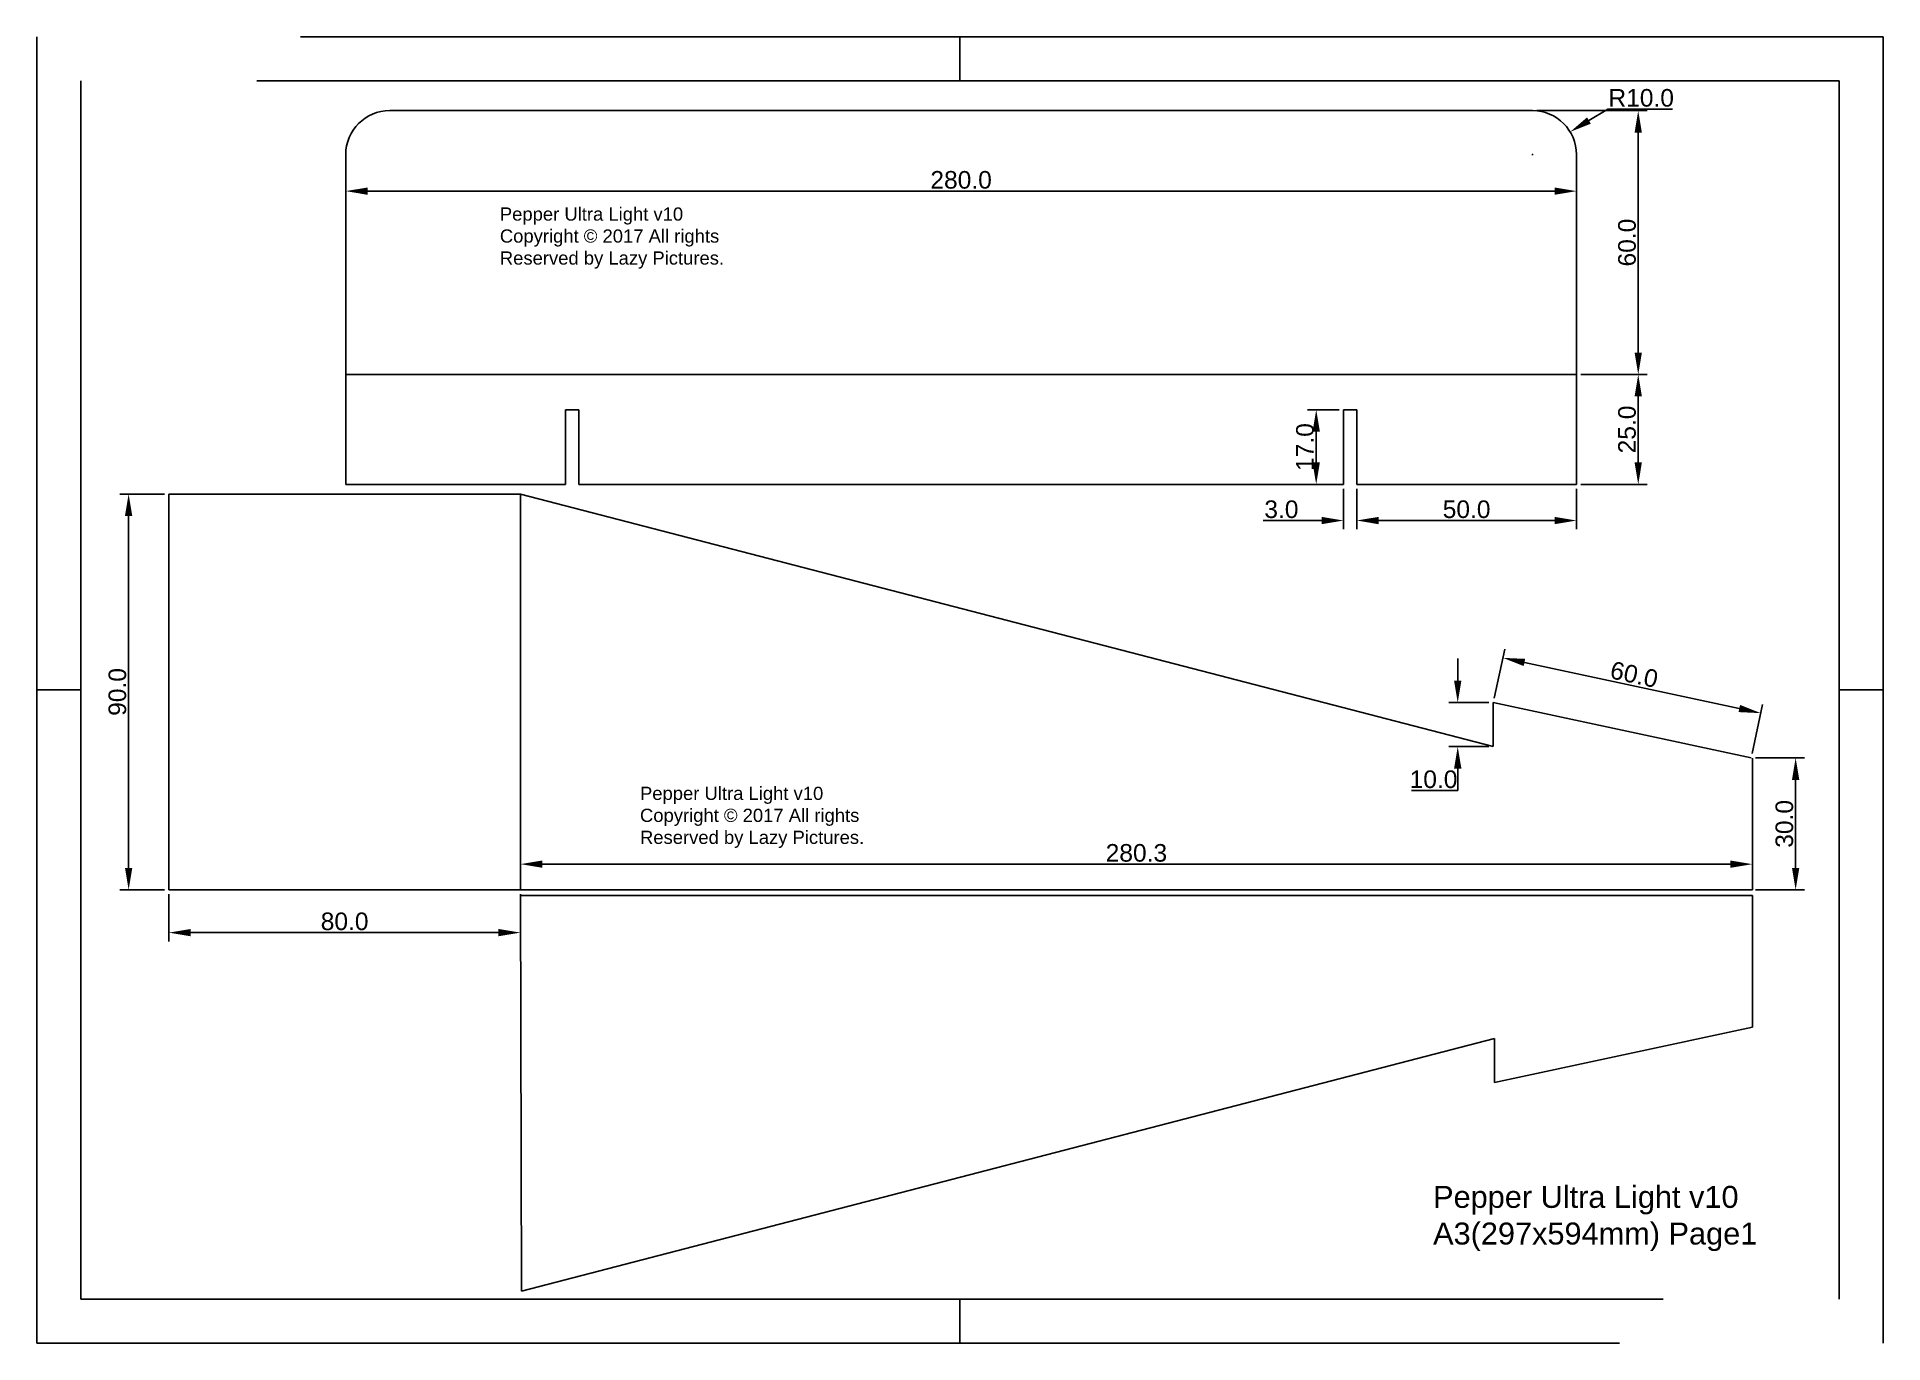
# Model space of a CAD drawing. Header units: inches. Extents: x 0 to 420, y 0 to 297.
import ezdxf

# ---------------------------------------------------------------- set-up
doc = ezdxf.new("R2010")
doc.units = ezdxf.units.IN
doc.header["$MEASUREMENT"] = 0
doc.linetypes.add('ACAD_ISO03W100', pattern=[30, 12, -18])
for name, color, linetype in [('Dim', 3, 'Continuous'), ('Layer', 4, 'Continuous'), ('Model', 7, 'Continuous')]:
    doc.layers.add(name, color=color, linetype=linetype)
doc.styles.get("Standard").update_dxf_attribs({"font": 'arial.ttf'})
doc.dimstyles.get("Standard").update_dxf_attribs({"dimtxt": 4, "dimasz": 5, "dimexe": 2, "dimexo": 1, "dimgap": 0.5, "dimtad": 1, "dimtoh": 1, "dimdec": 1, "dimzin": 0, "dimdsep": 46, "dimtxsty": 'Standard', "dimcen": 0.09, "dimadec": 0, "dimazin": 0, "dimtfac": 1, "dimtdec": 1, "dimtofl": 0, "dimtmove": 0, "dimatfit": 3, "dimfxl": 1, "dimtolj": 1, "dimtzin": 0, "dimarcsym": 0})

# ---------------------------------------------------------------- blocks, each defined once
blk = doc.blocks.new('*D4')
at = {"layer": 'Defpoints', "color": 0, "linetype": 'ACAD_ISO03W100', "ltscale": 30, "transparency": 16777216}
for p in [(340.25, 280.24), (350.25, 220.24), (364.3, 220.24)]:
    blk.add_point(p, dxfattribs=at)
at = {"layer": 'Dim', "color": 0, "linetype": 'ACAD_ISO03W100', "lineweight": -2, "ltscale": 30, "transparency": 16777216}
for p, q in [((341.25, 280.24), (366.3, 280.24)), ((364.3, 275.24), (364.3, 225.24)), ((351.25, 220.24), (366.3, 220.24))]:
    blk.add_line(p, q, dxfattribs=at)
at = {"layer": 'Dim', "color": 0, "linetype": 'ACAD_ISO03W100', "ltscale": 30, "transparency": 16777216}
for points in [[(363.47, 275.24), (365.13, 275.24), (364.3, 280.24)], [(363.47, 225.24), (365.13, 225.24), (364.3, 220.24)]]:
    blk.add_solid(points, dxfattribs=at)
at = {"layer": 'Dim', "color": 0, "linetype": 'ACAD_ISO03W100', "ltscale": 30, "transparency": 16777216, "insert": (361.76, 250.24), "char_height": 4, "attachment_point": 5, "rotation": 90}
blk.add_mtext('\\A1;60.0', dxfattribs=at)
blk = doc.blocks.new('*D6')
at = {"layer": 'Defpoints', "color": 0, "linetype": 'ACAD_ISO03W100', "ltscale": 30, "transparency": 16777216}
for p in [(70.25, 269.24), (350.25, 269.24), (70.25, 261.94)]:
    blk.add_point(p, dxfattribs=at)
at = {"layer": 'Dim', "color": 0, "linetype": 'ACAD_ISO03W100', "lineweight": -2, "ltscale": 30, "transparency": 16777216}
for p, q in [((70.25, 268.24), (70.25, 259.94)), ((350.25, 268.24), (350.25, 259.94)), ((345.25, 261.94), (75.25, 261.94))]:
    blk.add_line(p, q, dxfattribs=at)
at = {"layer": 'Dim', "color": 0, "linetype": 'ACAD_ISO03W100', "ltscale": 30, "transparency": 16777216}
for points in [[(75.25, 262.77), (75.25, 261.1), (70.25, 261.94)], [(345.25, 262.77), (345.25, 261.1), (350.25, 261.94)]]:
    blk.add_solid(points, dxfattribs=at)
at = {"layer": 'Dim', "color": 0, "linetype": 'ACAD_ISO03W100', "ltscale": 30, "transparency": 16777216, "insert": (210.25, 264.48), "char_height": 4, "attachment_point": 5}
blk.add_mtext('\\A1;280.0', dxfattribs=at)
blk = doc.blocks.new('*D7')
at = {"layer": 'Defpoints', "color": 0, "linetype": 'ACAD_ISO03W100', "ltscale": 30, "transparency": 16777216}
for p in [(350.25, 220.24), (350.25, 195.24), (364.3, 195.24)]:
    blk.add_point(p, dxfattribs=at)
at = {"layer": 'Dim', "color": 0, "linetype": 'ACAD_ISO03W100', "lineweight": -2, "ltscale": 30, "transparency": 16777216}
for p, q in [((351.25, 220.24), (366.3, 220.24)), ((364.3, 215.24), (364.3, 200.24)), ((351.25, 195.24), (366.3, 195.24))]:
    blk.add_line(p, q, dxfattribs=at)
at = {"layer": 'Dim', "color": 0, "linetype": 'ACAD_ISO03W100', "ltscale": 30, "transparency": 16777216}
for points in [[(363.47, 215.24), (365.13, 215.24), (364.3, 220.24)], [(363.47, 200.24), (365.13, 200.24), (364.3, 195.24)]]:
    blk.add_solid(points, dxfattribs=at)
at = {"layer": 'Dim', "color": 0, "linetype": 'ACAD_ISO03W100', "ltscale": 30, "transparency": 16777216, "insert": (361.76, 207.74), "char_height": 4, "attachment_point": 5, "rotation": 90}
blk.add_mtext('\\A1;25.0', dxfattribs=at)
blk = doc.blocks.new('*D9')
at = {"layer": 'Defpoints', "color": 0, "linetype": 'ACAD_ISO03W100', "ltscale": 30, "transparency": 16777216}
for p in [(348.81, 275.41), (340.25, 270.24)]:
    blk.add_point(p, dxfattribs=at)
at = {"layer": 'Dim', "color": 0, "linetype": 'ACAD_ISO03W100', "lineweight": -2, "ltscale": 30, "transparency": 16777216}
for p, q in [((357.37, 280.58), (353.09, 278)), ((372.07, 280.58), (357.37, 280.58)), ((340.16, 270.24), (340.34, 270.24)), ((340.25, 270.15), (340.25, 270.33))]:
    blk.add_line(p, q, dxfattribs=at)
at = {"layer": 'Dim', "color": 0, "linetype": 'ACAD_ISO03W100', "ltscale": 30, "transparency": 16777216}
blk.add_solid([(352.66, 278.71), (353.52, 277.28), (348.81, 275.41)], dxfattribs=at)
at = {"layer": 'Dim', "color": 0, "linetype": 'ACAD_ISO03W100', "ltscale": 30, "transparency": 16777216, "insert": (364.97, 283.13), "char_height": 4, "attachment_point": 5}
blk.add_mtext('\\A1;R10.0', dxfattribs=at)
blk = doc.blocks.new('*D10')
at = {"layer": 'Defpoints', "color": 0, "linetype": 'ACAD_ISO03W100', "ltscale": 30, "transparency": 16777216}
for p in [(333.51, 155.81), (331.33, 145.63), (390, 133.06)]:
    blk.add_point(p, dxfattribs=at)
at = {"layer": 'Dim', "color": 0, "linetype": 'ACAD_ISO03W100', "lineweight": -2, "ltscale": 30, "transparency": 16777216}
for p, q in [((331.54, 146.61), (333.93, 157.77)), ((387.29, 144.29), (338.4, 154.77)), ((390.21, 134.04), (392.6, 145.2))]:
    blk.add_line(p, q, dxfattribs=at)
at = {"layer": 'Dim', "color": 0, "linetype": 'ACAD_ISO03W100', "ltscale": 30, "transparency": 16777216}
for points in [[(338.58, 155.58), (338.23, 153.95), (333.51, 155.81)], [(387.47, 145.11), (387.12, 143.48), (392.18, 143.24)]]:
    blk.add_solid(points, dxfattribs=at)
at = {"layer": 'Dim', "color": 0, "linetype": 'ACAD_ISO03W100', "ltscale": 30, "transparency": 16777216, "insert": (363.38, 152.01), "char_height": 4, "attachment_point": 5, "rotation": 347.9052}
blk.add_mtext('\\A1;60.0', dxfattribs=at)
blk = doc.blocks.new('*D11')
at = {"layer": 'Defpoints', "color": 0, "linetype": 'ACAD_ISO03W100', "ltscale": 30, "transparency": 16777216}
for p in [(331.33, 145.63), (323.23, 135.63), (331.33, 135.63)]:
    blk.add_point(p, dxfattribs=at)
at = {"layer": 'Dim', "color": 0, "linetype": 'ACAD_ISO03W100', "lineweight": -2, "ltscale": 30, "transparency": 16777216}
for p, q in [((323.23, 150.63), (323.23, 155.63)), ((330.33, 145.63), (321.23, 145.63)), ((330.33, 135.63), (321.23, 135.63)), ((323.23, 130.63), (323.23, 125.63)), ((323.23, 125.63), (312.73, 125.63))]:
    blk.add_line(p, q, dxfattribs=at)
at = {"layer": 'Dim', "color": 0, "linetype": 'ACAD_ISO03W100', "ltscale": 30, "transparency": 16777216}
for points in [[(322.4, 150.63), (324.07, 150.63), (323.23, 145.63)], [(322.4, 130.63), (324.07, 130.63), (323.23, 135.63)]]:
    blk.add_solid(points, dxfattribs=at)
at = {"layer": 'Dim', "color": 0, "linetype": 'ACAD_ISO03W100', "ltscale": 30, "transparency": 16777216, "insert": (317.73, 128.18), "char_height": 4, "attachment_point": 5}
blk.add_mtext('\\A1;10.0', dxfattribs=at)
blk = doc.blocks.new('*D12')
at = {"layer": 'Defpoints', "color": 0, "linetype": 'ACAD_ISO03W100', "ltscale": 30, "transparency": 16777216}
for p in [(390.26, 108.9), (110, 103.06), (390.26, 103.06)]:
    blk.add_point(p, dxfattribs=at)
at = {"layer": 'Dim', "color": 0, "linetype": 'ACAD_ISO03W100', "lineweight": -2, "ltscale": 30, "transparency": 16777216}
for p, q in [((110, 104.06), (110, 110.9)), ((390.26, 104.06), (390.26, 110.9)), ((115, 108.9), (385.26, 108.9))]:
    blk.add_line(p, q, dxfattribs=at)
at = {"layer": 'Dim', "color": 0, "linetype": 'ACAD_ISO03W100', "ltscale": 30, "transparency": 16777216}
for points in [[(115, 109.73), (115, 108.07), (110, 108.9)], [(385.26, 109.73), (385.26, 108.07), (390.26, 108.9)]]:
    blk.add_solid(points, dxfattribs=at)
at = {"layer": 'Dim', "color": 0, "linetype": 'ACAD_ISO03W100', "ltscale": 30, "transparency": 16777216, "insert": (250.13, 111.44), "char_height": 4, "attachment_point": 5}
blk.add_mtext('\\A1;280.3', dxfattribs=at)
blk = doc.blocks.new('*D13')
at = {"layer": 'Defpoints', "color": 0, "linetype": 'ACAD_ISO03W100', "ltscale": 30, "transparency": 16777216}
for p in [(390, 133.06), (390, 103.06), (400.11, 103.06)]:
    blk.add_point(p, dxfattribs=at)
at = {"layer": 'Dim', "color": 0, "linetype": 'ACAD_ISO03W100', "lineweight": -2, "ltscale": 30, "transparency": 16777216}
for p, q in [((391, 133.06), (402.11, 133.06)), ((400.11, 128.06), (400.11, 108.06)), ((391, 103.06), (402.11, 103.06))]:
    blk.add_line(p, q, dxfattribs=at)
at = {"layer": 'Dim', "color": 0, "linetype": 'ACAD_ISO03W100', "ltscale": 30, "transparency": 16777216}
for points in [[(399.27, 128.06), (400.94, 128.06), (400.11, 133.06)], [(399.27, 108.06), (400.94, 108.06), (400.11, 103.06)]]:
    blk.add_solid(points, dxfattribs=at)
at = {"layer": 'Dim', "color": 0, "linetype": 'ACAD_ISO03W100', "ltscale": 30, "transparency": 16777216, "insert": (397.56, 118.06), "char_height": 4, "attachment_point": 5, "rotation": 90}
blk.add_mtext('\\A1;30.0', dxfattribs=at)
blk = doc.blocks.new('*D15')
at = {"layer": 'Defpoints', "color": 0, "linetype": 'ACAD_ISO03W100', "ltscale": 30, "transparency": 16777216}
for p in [(20.86, 193.06), (30, 193.06), (30, 103.06)]:
    blk.add_point(p, dxfattribs=at)
at = {"layer": 'Dim', "color": 0, "linetype": 'ACAD_ISO03W100', "lineweight": -2, "ltscale": 30, "transparency": 16777216}
for p, q in [((29, 193.06), (18.86, 193.06)), ((20.86, 108.06), (20.86, 188.06)), ((29, 103.06), (18.86, 103.06))]:
    blk.add_line(p, q, dxfattribs=at)
at = {"layer": 'Dim', "color": 0, "linetype": 'ACAD_ISO03W100', "ltscale": 30, "transparency": 16777216}
for points in [[(20.03, 188.06), (21.7, 188.06), (20.86, 193.06)], [(20.03, 108.06), (21.7, 108.06), (20.86, 103.06)]]:
    blk.add_solid(points, dxfattribs=at)
at = {"layer": 'Dim', "color": 0, "linetype": 'ACAD_ISO03W100', "ltscale": 30, "transparency": 16777216, "insert": (18.32, 148.06), "char_height": 4, "attachment_point": 5, "rotation": 90}
blk.add_mtext('\\A1;90.0', dxfattribs=at)
blk = doc.blocks.new('*D16')
at = {"layer": 'Defpoints', "color": 0, "linetype": 'ACAD_ISO03W100', "ltscale": 30, "transparency": 16777216}
for p in [(30, 103.06), (110, 103.06), (110, 93.33)]:
    blk.add_point(p, dxfattribs=at)
at = {"layer": 'Dim', "color": 0, "linetype": 'ACAD_ISO03W100', "lineweight": -2, "ltscale": 30, "transparency": 16777216}
for p, q in [((30, 102.06), (30, 91.33)), ((110, 102.06), (110, 91.33)), ((35, 93.33), (105, 93.33))]:
    blk.add_line(p, q, dxfattribs=at)
at = {"layer": 'Dim', "color": 0, "linetype": 'ACAD_ISO03W100', "ltscale": 30, "transparency": 16777216}
for points in [[(35, 94.16), (35, 92.5), (30, 93.33)], [(105, 94.16), (105, 92.5), (110, 93.33)]]:
    blk.add_solid(points, dxfattribs=at)
at = {"layer": 'Dim', "color": 0, "linetype": 'ACAD_ISO03W100', "ltscale": 30, "transparency": 16777216, "insert": (70, 95.87), "char_height": 4, "attachment_point": 5}
blk.add_mtext('\\A1;80.0', dxfattribs=at)
blk = doc.blocks.new('*D17')
at = {"layer": 'Defpoints', "color": 0, "linetype": 'ACAD_ISO03W100', "ltscale": 30, "transparency": 16777216}
for p in [(300.25, 195.24), (350.25, 195.24), (300.25, 187.04)]:
    blk.add_point(p, dxfattribs=at)
at = {"layer": 'Dim', "color": 0, "linetype": 'ACAD_ISO03W100', "lineweight": -2, "ltscale": 30, "transparency": 16777216}
for p, q in [((300.25, 194.24), (300.25, 185.04)), ((350.25, 194.24), (350.25, 185.04)), ((345.25, 187.04), (305.25, 187.04))]:
    blk.add_line(p, q, dxfattribs=at)
at = {"layer": 'Dim', "color": 0, "linetype": 'ACAD_ISO03W100', "ltscale": 30, "transparency": 16777216}
for points in [[(305.25, 187.87), (305.25, 186.2), (300.25, 187.04)], [(345.25, 187.87), (345.25, 186.2), (350.25, 187.04)]]:
    blk.add_solid(points, dxfattribs=at)
at = {"layer": 'Dim', "color": 0, "linetype": 'ACAD_ISO03W100', "ltscale": 30, "transparency": 16777216, "insert": (325.25, 189.58), "char_height": 4, "attachment_point": 5}
blk.add_mtext('\\A1;50.0', dxfattribs=at)
blk = doc.blocks.new('*D18')
at = {"layer": 'Defpoints', "color": 0, "linetype": 'ACAD_ISO03W100', "ltscale": 30, "transparency": 16777216}
for p in [(297.25, 195.24), (300.25, 195.24), (297.25, 187.04)]:
    blk.add_point(p, dxfattribs=at)
at = {"layer": 'Dim', "color": 0, "linetype": 'ACAD_ISO03W100', "lineweight": -2, "ltscale": 30, "transparency": 16777216}
for p, q in [((297.25, 194.24), (297.25, 185.04)), ((300.25, 194.24), (300.25, 185.04)), ((292.25, 187.04), (278.99, 187.04)), ((305.25, 187.04), (310.25, 187.04))]:
    blk.add_line(p, q, dxfattribs=at)
at = {"layer": 'Dim', "color": 0, "linetype": 'ACAD_ISO03W100', "ltscale": 30, "transparency": 16777216}
for points in [[(292.25, 187.87), (292.25, 186.2), (297.25, 187.04)], [(305.25, 187.87), (305.25, 186.2), (300.25, 187.04)]]:
    blk.add_solid(points, dxfattribs=at)
at = {"layer": 'Dim', "color": 0, "linetype": 'ACAD_ISO03W100', "ltscale": 30, "transparency": 16777216, "insert": (283.12, 189.58), "char_height": 4, "attachment_point": 5}
blk.add_mtext('\\A1;3.0', dxfattribs=at)
blk = doc.blocks.new('*D19')
at = {"layer": 'Defpoints', "color": 0, "linetype": 'ACAD_ISO03W100', "ltscale": 30, "transparency": 16777216}
for p in [(297.25, 212.24), (291.04, 195.24), (297.25, 195.24)]:
    blk.add_point(p, dxfattribs=at)
at = {"layer": 'Dim', "color": 0, "linetype": 'ACAD_ISO03W100', "lineweight": -2, "ltscale": 30, "transparency": 16777216}
for p, q in [((296.25, 212.24), (289.04, 212.24)), ((291.04, 207.24), (291.04, 200.24)), ((296.25, 195.24), (289.04, 195.24))]:
    blk.add_line(p, q, dxfattribs=at)
at = {"layer": 'Dim', "color": 0, "linetype": 'ACAD_ISO03W100', "ltscale": 30, "transparency": 16777216}
for points in [[(290.2, 207.24), (291.87, 207.24), (291.04, 212.24)], [(290.2, 200.24), (291.87, 200.24), (291.04, 195.24)]]:
    blk.add_solid(points, dxfattribs=at)
at = {"layer": 'Dim', "color": 0, "linetype": 'ACAD_ISO03W100', "ltscale": 30, "transparency": 16777216, "insert": (288.49, 203.74), "char_height": 4, "attachment_point": 5, "rotation": 90}
blk.add_mtext('\\A1;17.0', dxfattribs=at)

msp = doc.modelspace()

# ---------------------------------------------------------------- linework, layer by layer
at = {"linetype": 'ACAD_ISO03W100', "ltscale": 30, "transparency": 33554574}
for p, q in [((210, 287), (210, 297)), ((120.25, 195.24), (70.25, 195.24)), ((297.25, 195.24), (123.25, 195.24)), ((350.25, 195.24), (300.25, 195.24)), ((10, 148.5), (0, 148.5)), ((410, 148.5), (420, 148.5)), ((210, 10), (210, 0))]:
    msp.add_line(p, q, dxfattribs=at)
at = {"transparency": 33554574}
for p, q in [((340.25, 280.24), (80.25, 280.24)), ((70.25, 270.24), (70.25, 220.24)), ((350.25, 220.24), (350.25, 270.24)), ((350.25, 220.24), (70.25, 220.24)), ((70.25, 220.24), (70.25, 195.24)), ((70.25, 220.24), (350.25, 220.24)), ((350.25, 195.24), (350.25, 220.24)), ((120.25, 212.24), (123.25, 212.24)), ((120.25, 195.24), (120.25, 212.24)), ((123.25, 195.24), (123.25, 212.24)), ((297.25, 212.24), (300.25, 212.24)), ((297.25, 195.24), (297.25, 212.24)), ((300.25, 212.24), (300.25, 195.24))]:
    msp.add_line(p, q, dxfattribs=at)
at = {"ltscale": 20, "transparency": 33554574}
for p, q in [((110, 193.06), (30, 193.06)), ((30, 193.06), (30, 103.06)), ((110, 103.06), (110, 193.06)), ((30, 103.06), (110, 103.06))]:
    msp.add_line(p, q, dxfattribs=at)
msp.add_lwpolyline([(350.25, 260.24), (350.25, 260.24), (350.25, 260.24), (350.25, 260.24)], close=True)
at = {"transparency": 33554574}
for centre, start, end in [((80.25, 270.24), 90, 180), ((340.25, 270.24), 0, 90)]:
    msp.add_arc(centre, 10, start, end, dxfattribs=at)
at = {"layer": 'Layer', "linetype": 'ACAD_ISO03W100', "ltscale": 30, "transparency": 33554574}
msp.add_lwpolyline([(0, 0), (420, 0), (420, 297), (0, 297)], close=True, dxfattribs=at)
at = {"layer": 'Model', "linetype": 'ACAD_ISO03W100', "ltscale": 30, "transparency": 33554574}
for p, q in [((331.33, 135.63), (110, 193.06)), ((390, 133.06), (331.33, 145.63)), ((331.33, 145.63), (331.33, 135.63)), ((390.26, 133.01), (390.26, 103.06)), ((110, 103.06), (390.26, 103.06)), ((110, 101.75), (390.26, 101.75)), ((110, 101.75), (110.26, 11.81)), ((390.26, 101.75), (390.26, 71.81)), ((390.26, 71.81), (331.59, 59.24)), ((331.59, 69.24), (110.26, 11.81)), ((331.59, 59.24), (331.59, 69.24))]:
    msp.add_line(p, q, dxfattribs=at)
msp.add_lwpolyline([(10, 10), (410, 10), (410, 287), (10, 287)], close=True, dxfattribs=at)

# ---------------------------------------------------------------- texts
at = {"linetype": 'ACAD_ISO03W100', "transparency": 33554574, "char_height": 3, "attachment_point": 1}
for insert in [(105.32, 258.23), (137.2, 126.5)]:
    msp.add_mtext_dynamic_manual_height_columns('Pepper Ultra Light v10\\PCopyright © 2017 All rights Reserved by Lazy Pictures.', width=52.4576, gutter_width=1, heights=[16.38], dxfattribs=dict(at, insert=insert))
at = {"linetype": 'ACAD_ISO03W100', "ltscale": 20, "transparency": 33554574, "insert": (317.63, 35.74), "char_height": 5, "attachment_point": 1}
msp.add_mtext_dynamic_manual_height_columns('{\\fArial|b0|i0|c129|p0;P}epper Ultra Light v10\\PA3(297{\\fArial|b0|i0|c129|p0;x}594mm) Page1', width=84.8674, gutter_width=1, heights=[17.04], dxfattribs=at)

# ---------------------------------------------------------------- dimensions: what is measured, and where the dimension line sits
at = {"layer": 'Dim', "linetype": 'ACAD_ISO03W100', "ltscale": 30, "transparency": 33554574}
dim = msp.add_radius_dim(center=(340.25, 270.24), mpoint=(348.81, 275.41), dimstyle='Standard', dxfattribs=at)
dim.commit()
dim.dimension.update_dxf_attribs({"geometry": '*D9', "text_midpoint": (364.97, 283.13)})
for base, p1, p2, angle, picture, middle in [((364.3, 220.24), (340.25, 280.24), (350.25, 220.24), 270, '*D4', (361.76, 250.24)), ((364.3, 195.24), (350.25, 220.24), (350.25, 195.24), 270, '*D7', (361.76, 207.74)), ((291.04, 195.24), (297.25, 212.24), (297.25, 195.24), 90, '*D19', (288.49, 203.74)), ((20.86, 193.06), (30, 103.06), (30, 193.06), 90, '*D15', (18.32, 148.06)), ((323.23, 135.63), (331.33, 145.63), (331.33, 135.63), 90, '*D11', (317.73, 128.18)), ((400.11, 103.06), (390, 133.06), (390, 103.06), 90, '*D13', (397.56, 118.06))]:
    dim = msp.add_linear_dim(base=base, p1=p1, p2=p2, angle=angle, dimstyle='Standard', dxfattribs=at)
    dim.commit()
    dim.dimension.update_dxf_attribs({"geometry": picture, "text_midpoint": middle})
for base, p1, p2, picture, middle in [((70.25, 261.94), (350.25, 269.24), (70.25, 269.24), '*D6', (210.25, 264.48)), ((297.25, 187.04), (300.25, 195.24), (297.25, 195.24), '*D18', (283.12, 189.58)), ((300.25, 187.04), (350.25, 195.24), (300.25, 195.24), '*D17', (325.25, 189.58)), ((390.26, 108.9), (110, 103.06), (390.26, 103.06), '*D12', (250.13, 111.44)), ((110, 93.33), (30, 103.06), (110, 103.06), '*D16', (70, 95.87))]:
    dim = msp.add_linear_dim(base=base, p1=p1, p2=p2, dimstyle='Standard', dxfattribs=at)
    dim.commit()
    dim.dimension.update_dxf_attribs({"geometry": picture, "text_midpoint": middle})
dim = msp.add_aligned_dim(p1=(390, 133.06), p2=(331.33, 145.63), distance=-10.41, dimstyle='Standard', dxfattribs=at)
dim.commit()
dim.dimension.update_dxf_attribs({"geometry": '*D10', "text_midpoint": (363.38, 152.01)})

doc.saveas('drawing.dxf')
